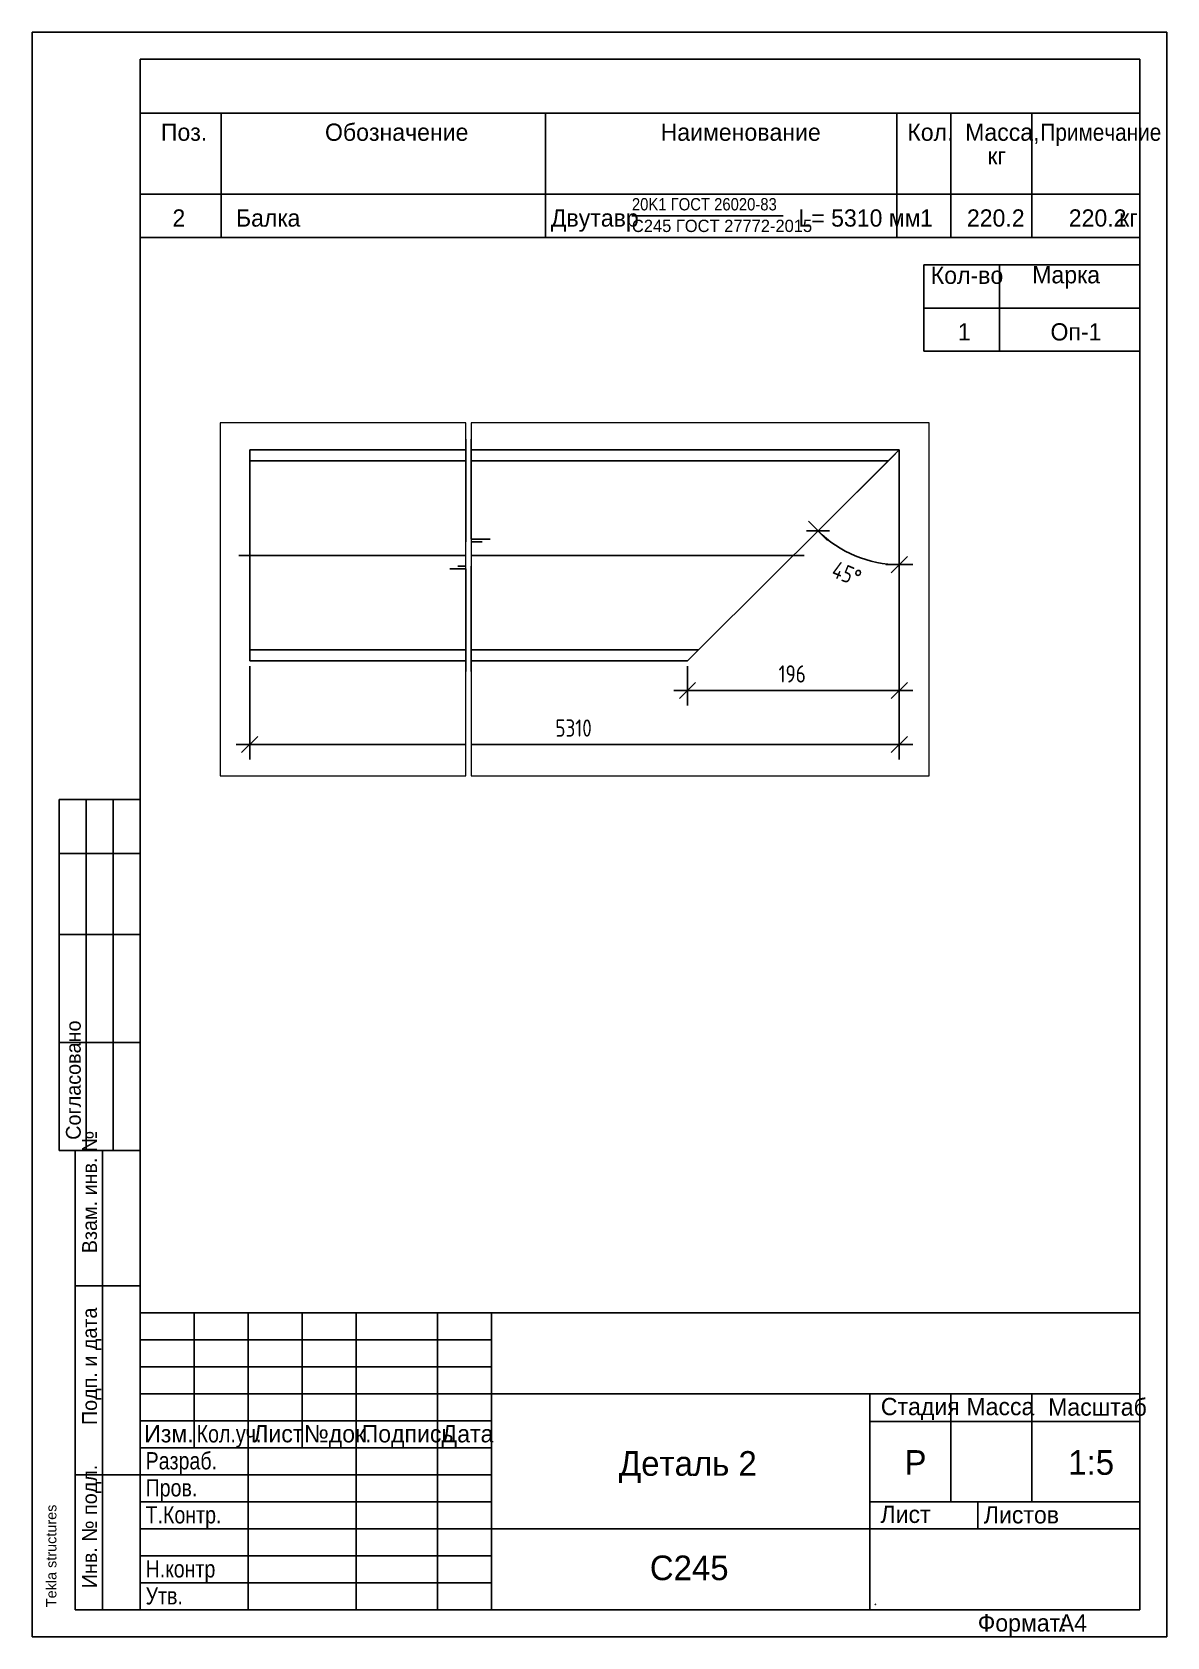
# Paper-space layout 'Layout1' of a CAD drawing. Header units: millimetres. Extents: x 0 to 210, y 0 to 297.
# The model-space entities are those that its viewports show. They can reach past a viewport. Long polylines and large blocks are cut down to what shows.
import ezdxf

# ---------------------------------------------------------------- set-up
doc = ezdxf.new("R2010")
doc.units = ezdxf.units.MM
for name, color, linetype in [('1', 7, 'Continuous'), ('11', 7, 'Continuous'), ('12', 7, 'Continuous'), ('19', 7, 'Continuous')]:
    doc.layers.add(name, color=color, linetype=linetype)
doc.layers.add('Viewport layer', color=7, linetype='Continuous', plot=False)
doc.styles.add('Arial', font='ARIAL.TTF', dxfattribs={"height": 0.2})
doc.styles.add('GOST type A', font='', dxfattribs={"height": 0.2})
doc.styles.add('GOST type A Tekla', font='TEKLA%20GOST%202.304-81%20TYPE%20A.TTF', dxfattribs={"height": 0.2})
doc.styles.get('GOST type A').set_extended_font_data('GOST type A')
picture_1 = doc.add_image_def('image1.png', size_in_pixel=(1, 1))

msp = doc.modelspace()

# ---------------------------------------------------------------- linework, layer by layer
at = {"layer": '1'}
for p, q in [((27.5, 301.5), (27.5, 125.5)), ((27.5, 301.5), (227.5, 301.5)), ((227.5, 311.5), (227.5, 216.5)), ((4941.5, 311.5), (4941.5, 219)), ((4941.5, 301.5), (5337.5, 301.5)), ((5337.5, 301.5), (5327.4, 291.5)), ((227.5, 291.5), (27.5, 291.5)), ((5327.4, 291.5), (4941.5, 291.5)), ((5326.8, 290.9), (5155.4, 120.3)), ((5327.3, 291.3), (5326.8, 290.9)), ((5327.4, 291.5), (5327.3, 291.3)), ((4951.5, 216.5), (212.5, 191.5)), ((4959, 219), (220, 194)), ((227.5, 216.5), (4951.5, 216.5)), ((4941.5, 219), (4959, 219)), ((17.5, 204), (227.5, 204)), ((220, 194), (4941.5, 194)), ((4941.5, 204), (5249.5, 204)), ((4941.5, 194), (4941.5, 96.5)), ((212.5, 191.5), (227.5, 191.5)), ((227.5, 191.5), (227.5, 96.5)), ((27.5, 125.5), (27.5, 106.5)), ((5155.4, 120.3), (5152.2, 117.1)), ((227.5, 116.5), (27.5, 116.5)), ((227.5, 106.5), (27.5, 106.5)), ((5151.6, 116.5), (4941.5, 116.5)), ((5141.5, 106.5), (4941.5, 106.5)), ((5152.2, 117.1), (5141.5, 106.5)), ((5151.7, 116.7), (5151.6, 116.5)), ((5152.2, 117.1), (5151.7, 116.7))]:
    msp.add_line(p, q, dxfattribs=at)
at = {"layer": '19'}
for p, q in [((5262.3, 226.6), (5337.5, 301.5)), ((5334, 298), (5262.3, 226.6)), ((5337.5, 195.4), (5337.5, 301.5)), ((5337.5, 296.5), (5337.5, 15)), ((5337.5, 296.5), (5337.5, 65)), ((5272.9, 226.6), (5251.7, 226.7)), ((5271.1, 217.8), (5253.4, 235.5)), ((5325, 195.4), (5350, 195.4)), ((5330, 187.9), (5345, 202.9)), ((27.5, 101.5), (27.5, 15)), ((5141.5, 101.5), (5141.5, 65)), ((5154, 79), (5129, 79)), ((5149, 86.5), (5134, 71.5)), ((5141.5, 79), (5134, 79)), ((5141.5, 79), (5337.5, 79)), ((5325, 79), (5350, 79)), ((5330, 71.5), (5345, 86.5)), ((5337.5, 79), (5345, 79)), ((35, 36.5), (20, 21.5)), ((5330, 21.5), (5345, 36.5)), ((40, 29), (15, 29)), ((27.5, 29), (20, 29)), ((27.5, 29), (5337.5, 29)), ((5325, 29), (5350, 29)), ((5337.5, 29), (5345, 29))]:
    msp.add_line(p, q, dxfattribs=at)
msp.add_arc((5337.5, 301.5), 106.1, 224.8535, 270, dxfattribs=at)

# ---------------------------------------------------------------- next in the draw order: wipeouts: each hides what was drawn before it
for points in [[(5301.6, 169.3), (5311, 191.9), (5278.5, 205.4), (5269.1, 182.8)], [(5256.7, 82.8), (5256.7, 107.3), (5222.3, 107.3), (5222.3, 82.8)], [(5058.2, 32.8), (5058.2, 57.3), (5015.8, 57.3), (5015.8, 32.8)]]:
    msp.add_wipeout(points).dxf.layer = '19'

# ---------------------------------------------------------------- next in the draw order: texts
at = {"layer": '19', "style": 'GOST type A'}
msp.add_text('45°', height=15.95, rotation=-22.5745, dxfattribs=at).set_placement((5273.6, 184.7))
for s, p in [('196', (5225.8, 86.3)), ('5310', (5019.3, 36.2))]:
    msp.add_text(s, height=15.95, dxfattribs=at).set_placement(p)

psp = doc.layouts.get("Layout1")

# ---------------------------------------------------------------- linework, layer by layer
at = {"layer": '11'}
for p, q in [((210, 297), (0, 297)), ((0, 297), (0, 0)), ((210, 0), (210, 297)), ((205, 292), (20, 292)), ((20, 292), (20, 5)), ((205, 5), (205, 292)), ((20, 5), (205, 5)), ((0, 0), (210, 0))]:
    psp.add_line(p, q, dxfattribs=at)
at = {"layer": '12'}
for p, q in [((20, 282), (20, 267)), ((20, 282), (205, 282)), ((35, 282), (35, 267)), ((95, 282), (95, 267)), ((160, 282), (160, 267)), ((170, 282), (170, 267)), ((185, 282), (185, 267)), ((205, 282), (205, 267)), ((20, 267), (205, 267)), ((20, 267), (20, 259)), ((35, 267), (35, 259)), ((95, 267), (95, 259)), ((160, 267), (160, 259)), ((170, 267), (170, 259)), ((185, 267), (185, 259)), ((205, 267), (205, 259)), ((111, 263), (139, 263)), ((20, 259), (205, 259)), ((165, 245.93), (165, 253.93)), ((165, 253.93), (205, 253.93)), ((179, 245.93), (179, 253.93)), ((205, 245.93), (205, 253.93)), ((165, 245.93), (205, 245.93)), ((165, 237.93), (165, 245.93)), ((179, 237.93), (179, 245.93)), ((205, 237.93), (205, 245.93)), ((165, 237.93), (205, 237.93)), ((5, 90), (5, 155)), ((5, 155), (20, 155)), ((10, 90), (10, 155)), ((15, 90), (15, 155)), ((20, 155), (20, 5)), ((5, 145), (20, 145)), ((5, 130), (20, 130)), ((5, 110), (20, 110)), ((5, 90), (20, 90)), ((8, 90), (8, 5)), ((13, 90), (13, 5)), ((8, 65), (20, 65)), ((20, 5), (20, 60)), ((20, 60), (205, 60)), ((30, 60), (30, 35)), ((40, 60), (40, 5)), ((50, 60), (50, 35)), ((60, 60), (60, 5)), ((75, 60), (75, 5)), ((85, 60), (85, 5)), ((205, 60), (205, 5)), ((20, 55), (85, 55)), ((20, 50), (85, 50)), ((20, 45), (85, 45)), ((85, 45), (205, 45)), ((155, 45), (155, 5)), ((170, 45), (170, 25)), ((185, 45), (185, 25)), ((20, 40), (85, 40)), ((155, 39.87), (205, 39.87)), ((20, 35), (85, 35)), ((8, 30), (20, 30)), ((20, 30), (85, 30)), ((20, 25), (85, 25)), ((155, 25), (205, 25)), ((175, 25), (175, 20)), ((20, 20), (85, 20)), ((85, 20), (205, 20)), ((20, 15), (85, 15)), ((20, 10), (85, 10)), ((8, 5), (20, 5)), ((205, 5), (20, 5))]:
    psp.add_line(p, q, dxfattribs=at)

# ---------------------------------------------------------------- texts
at = {"layer": '11', "style": 'Arial'}
psp.add_text('Tekla structures', height=1.9102, rotation=90, dxfattribs=at).set_placement((4.5, 5.5))
at = {"layer": '12', "style": 'GOST type A Tekla'}
for s, height, p in [('Поз.', 3.192, (23.83, 276.88)), ('Обозначение', 3.192, (54.2, 276.88)), ('Наименование', 3.192, (116.31, 276.88)), ('Кол.', 3.192, (161.97, 276.88)), ('Масса, ', 3.192, (172.67, 276.88)), ('кг', 3.192, (176.78, 272.5)), ('2', 3.19, (25.97, 261)), ('Балка', 3.192, (37.73, 261)), ('Двутавр', 3.192, (96, 261)), ('C245 ГОСТ 27772-2015', 2.28, (111, 260)), ('L= 5310 мм', 3.192, (141.81, 261)), ('1', 3.19, (164.31, 261)), ('220.2', 3.192, (172.99, 261)), ('220.2', 3.192, (191.84, 261)), ('кг', 3.192, (201.17, 261)), ('Кол-во', 3.192, (166.3, 250.4)), ('Марка', 3.192, (185.08, 250.5)), ('1', 3.19, (171.31, 239.93)), ('Оп-1', 3.192, (188.46, 239.93)), ('Стадия', 3.192, (157.06, 41.04)), ('Масса', 3.192, (172.9, 41.03)), ('Масштаб', 3.192, (188.02, 40.94)), ('Изм.', 3.192, (20.75, 36)), ('Лист', 3.192, (40.93, 36.01)), ('№док.', 3.192, (50.32, 36)), ('Подпись', 3.192, (60.99, 36)), ('Дата', 3.192, (75.78, 36)), ('Деталь 2', 4.56, (108.59, 29.82)), ('Р', 4.56, (161.45, 30)), ('1:5', 4.56, (191.75, 30)), ('Лист', 3.192, (157, 21.09)), ('Листов', 3.192, (176.12, 21)), ('C245', 4.56, (114.31, 10.5)), ('Формат:', 3.192, (175, 1)), ('A4', 3.192, (190, 1))]:
    psp.add_text(s, height=height, dxfattribs=at).set_placement(p)
for s, height, width, p in [('Примечание', 3.192, 0.9, (186.6, 276.88)), ('20K1 ГОСТ 26020-83', 2.28, 0.9, (111, 264)), ('Кол.уч.', 3.192, 0.85, (30.45, 36)), ('Разраб.', 3.192, 0.85, (21, 31)), ('Пров.', 3.192, 0.85, (21, 26)), ('Т.Контр.', 3.192, 0.85, (21, 21)), ('Н.контр', 3.192, 0.85, (21, 11)), ('Утв.', 3.192, 0.85, (21, 6))]:
    psp.add_text(s, height=height, dxfattribs=dict(at, width=width)).set_placement(p)
for s, p in [('Согласовано', (9, 92)), ('Взам. инв. №', (12, 71)), ('Подп. и дата', (12, 39.2)), ('Инв. № подл.', (12, 9))]:
    psp.add_text(s, height=2.736, rotation=90, dxfattribs=at).set_placement(p)

# ---------------------------------------------------------------- pictures from other files: only their frames are drawn
at = {"layer": '12'}
image = psp.add_image(picture_1, insert=(156, 6), size_in_units=(0.0455, 0.0455), dxfattribs=at)
image.dxf.flags = 7

# ---------------------------------------------------------------- viewports
at = {"layer": 'Viewport layer', "view_target_point": (113.75, 163.25)}
psp.add_viewport(center=(57.53, 192.01), size=(45.5, 65.302), view_center_point=(0, 0), view_height=326.51, status=3, dxfattribs=at)
at = {"layer": 'Viewport layer', "view_target_point": (5153.25, 163.25)}
psp.add_viewport(center=(123.63, 192.01), size=(84.7, 65.302), view_center_point=(0, 0), view_height=326.51, dxfattribs=at)

doc.saveas('drawing.dxf')
